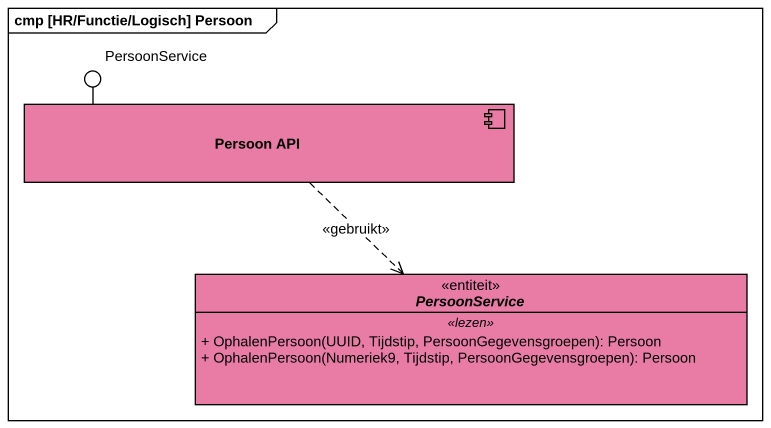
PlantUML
@startuml
mainframe cmp [HR/Functie/Logisch] Persoon
allowmixing
hide circle
hide empty members
skinparam classAttributeIconSize 0
() PersoonService <<api>> #E87CA4
component "Persoon API" as Persoon_API #E87CA4
interface "PersoonService" as PersoonService_2 <<entiteit>> #E87CA4 {
  .. <<lezen>> ..
  + OphalenPersoon(UUID, Tijdstip, PersoonGegevensgroepen): Persoon
  + OphalenPersoon(Numeriek9, Tijdstip, PersoonGegevensgroepen): Persoon
}
Persoon_API -left- PersoonService
Persoon_API ..> PersoonService_2 : <<gebruikt>>
@enduml
